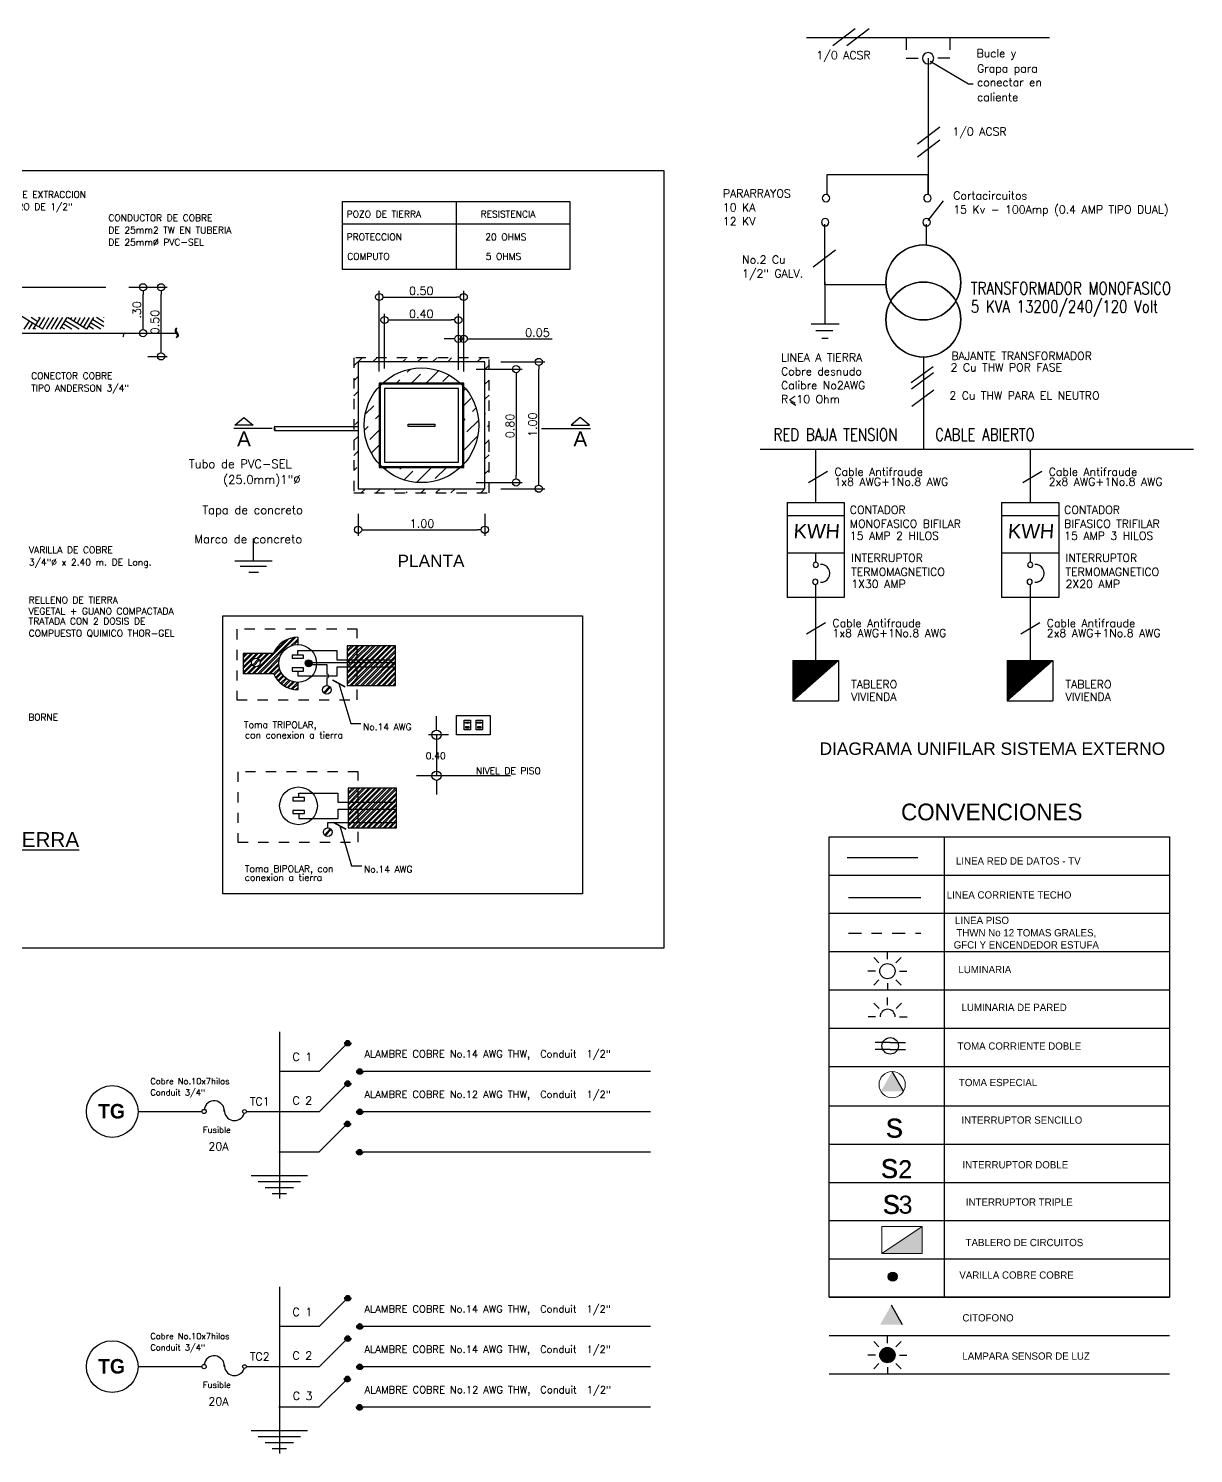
# Model space of a CAD drawing. Extents: x 876.5 to 905.5, y -313.4 to -291.
# Drawn here: x 893.78 to 905.14, y -313.36 to -299.47 of the extents above; entities that cross this region are included whole.
import ezdxf
from ezdxf.enums import TextEntityAlignment as Align

# ---------------------------------------------------------------- set-up
doc = ezdxf.new("R2010")
doc.units = 0
doc.header["$LTSCALE"] = 0.01
for name, pattern in [('ACAD_ISO02W100', [15, 12, -3]), ('CONTINUA', [0]), ('DASHDOT', [25.4, 12.7, -6.35, 0, -6.35]), ('DASHED2', [0.28575, 0.1905, -0.09525]), ('HIDDEN', [0.375, 0.25, -0.125]), ('MORSE_D2', [0.625, 0.25, -0.125, 0, -0.125, 0, -0.125]), ('TRAZOS2', [9.525, 6.35, -3.175])]:
    doc.linetypes.add(name, pattern=pattern)
doc.layers.get('0').update_dxf_attribs({"linetype": 'CONTINUOUS'})
doc.styles.add('ARIAL', font='arial.ttf')
doc.styles.add('BARRIOS', font='arial.ttf')
doc.styles.add('ROMANS', font='romans.shx')
doc.styles.add('STYLE1', font='simplex.shx', dxfattribs={"height": 0.08})
doc.styles.add('STYLE4', font='', dxfattribs={"height": 0.3})
doc.styles.add('STYLE5', font='simplex.shx', dxfattribs={"height": 2.6})
doc.styles.add('STYLE6', font='simplex.shx', dxfattribs={"height": 0.15})
doc.styles.add('SUBTITULO', font='arial.ttf', dxfattribs={"oblique": 4, "height": 0.25})
doc.styles.get('STYLE4').set_extended_font_data('Modern No. 20', bold=True)

msp = doc.modelspace()

# ---------------------------------------------------------------- hatches: boundary and pattern name
msp.add_hatch(color=7).paths.add_polyline_path([(896.541, -305.655, 1), (896.473, -305.655, 1)])
at = {"linetype": 'DASHED2'}
for points in [[(896.918, -309.356, 1), (896.859, -309.356, 1)], [(897.037, -309.632, 1), (896.977, -309.632, 1)], [(896.918, -309.75, 1), (896.859, -309.75, 1)], [(897.037, -310.025, 1), (896.977, -310.025, 1)], [(896.916, -310.143, 1), (896.856, -310.143, 1)], [(897.034, -310.419, 1), (896.974, -310.419, 1)], [(896.918, -311.842, 1), (896.859, -311.842, 1)], [(897.037, -312.118, 1), (896.977, -312.118, 1)], [(896.918, -312.236, 1), (896.859, -312.236, 1)], [(897.037, -312.512, 1), (896.977, -312.512, 1)], [(896.916, -312.63, 1), (896.856, -312.63, 1)], [(897.034, -312.906, 1), (896.974, -312.906, 1)]]:
    msp.add_hatch(color=7, dxfattribs=at).paths.add_polyline_path(points)
h = msp.add_hatch(color=7)
h.dxf.hatch_style = 1
h.paths.add_polyline_path([(902.198, -309.635), (902.088, -309.828), (902.308, -309.828)])
at = {"linetype": 'TRAZOS2', "lineweight": 0}
msp.add_hatch(color=7, dxfattribs=at).paths.add_polyline_path([(902.096, -311.411), (902.492, -311.411), (902.492, -311.147)])
at = {"linetype": 'MORSE_D2'}
h = msp.add_hatch(color=7, dxfattribs=at)
h.dxf.hatch_style = 1
h.set_gradient(color1=(0, 255, 0), one_color=1, tint=1)
edge = h.paths.add_edge_path()
edge.add_arc((902.206, -311.636), 0.0442, 0, 360)
h = msp.add_hatch(color=7)
h.dxf.hatch_style = 1
h.paths.add_polyline_path([(902.19, -311.912), (902.08, -312.105), (902.3, -312.105)])
at = {"linetype": 'Continuous'}
h = msp.add_hatch(color=7, dxfattribs=at)
h.dxf.hatch_style = 1
h.paths.add_polyline_path([(902.078, -312.4, 1), (902.226, -312.4, 1)])

# ---------------------------------------------------------------- linework, layer by layer
at = {"color": 7}
for p, q in [((901.62, -299.633), (901.837, -299.466)), ((901.756, -299.633), (901.973, -299.466)), ((901.363, -299.554), (903.732, -299.554)), ((902.568, -299.786), (902.943, -300.005)), ((902.943, -300.005), (902.988, -300.005)), ((902.445, -300.592), (902.662, -300.426)), ((902.445, -300.717), (902.662, -300.551)), ((887.638, -300.852), (899.971, -300.852)), ((899.971, -300.852), (899.971, -308.433)), ((902.548, -300.894), (901.561, -300.894)), ((901.561, -300.894), (901.561, -301.087)), ((902.548, -301.087), (902.548, -300.894)), ((901.543, -301.964), (901.543, -301.375)), ((901.428, -301.79), (901.644, -301.623)), ((893.185, -301.989), (894.53, -301.989)), ((894.756, -301.989), (894.953, -301.989)), ((894.941, -301.989), (895.129, -301.989)), ((897.196, -302.811), (897.196, -302.024)), ((898.02, -302.811), (898.02, -302.024)), ((902.137, -301.964), (901.543, -301.964)), ((894.893, -302.366), (894.893, -302.059)), ((895.069, -302.593), (895.069, -302.059)), ((897.266, -302.084), (897.95, -302.084)), ((893.848, -302.357), (893.659, -302.24)), ((893.868, -302.325), (893.803, -302.285)), ((893.848, -302.357), (893.892, -302.285)), ((893.887, -302.294), (893.874, -302.285)), ((893.88, -302.376), (893.936, -302.285)), ((893.911, -302.396), (893.979, -302.285)), ((893.953, -302.399), (894.023, -302.285)), ((893.997, -302.399), (894.066, -302.285)), ((894.04, -302.399), (894.11, -302.285)), ((894.084, -302.399), (894.153, -302.285)), ((894.27, -302.399), (894.135, -302.316)), ((894.341, -302.399), (894.156, -302.285)), ((894.186, -302.303), (894.197, -302.285)), ((894.217, -302.323), (894.24, -302.285)), ((894.249, -302.342), (894.284, -302.285)), ((894.28, -302.362), (894.327, -302.285)), ((894.312, -302.381), (894.371, -302.285)), ((894.345, -302.399), (894.414, -302.285)), ((894.511, -302.373), (894.402, -302.306)), ((894.511, -302.329), (894.439, -302.285)), ((894.511, -302.286), (894.51, -302.285)), ((897.248, -302.78), (897.248, -302.248)), ((897.318, -302.308), (897.898, -302.308)), ((897.968, -302.78), (897.968, -302.248)), ((893.026, -302.438), (895.223, -302.438)), ((893.735, -302.399), (893.785, -302.318)), ((893.779, -302.399), (893.817, -302.337)), ((893.822, -302.399), (893.848, -302.357)), ((893.846, -302.399), (893.829, -302.388)), ((893.916, -302.399), (893.848, -302.357)), ((894.129, -302.399), (894.096, -302.379)), ((894.199, -302.399), (894.115, -302.347)), ((894.411, -302.399), (894.363, -302.369)), ((894.482, -302.399), (894.382, -302.337)), ((894.756, -302.436), (894.953, -302.436)), ((897.968, -302.795), (897.968, -302.431)), ((898.02, -302.795), (898.02, -302.431)), ((897.898, -302.491), (897.828, -302.491)), ((897.968, -302.491), (898.02, -302.491)), ((898.09, -302.491), (898.883, -302.491)), ((894.941, -302.663), (895.129, -302.663)), ((896.949, -302.756), (897.029, -302.676)), ((898.226, -302.717), (896.99, -302.717)), ((896.99, -302.717), (896.99, -303.953)), ((897.133, -302.717), (897.174, -302.676)), ((897.287, -302.709), (897.287, -302.709)), ((897.424, -302.717), (897.451, -302.691)), ((897.57, -302.717), (897.611, -302.676)), ((897.716, -302.717), (897.757, -302.676)), ((897.87, -302.709), (897.902, -302.676)), ((898.034, -302.691), (898.034, -302.691)), ((898.152, -302.717), (898.194, -302.676)), ((898.226, -303.953), (898.226, -302.717)), ((898.382, -302.717), (898.812, -302.717)), ((896.949, -302.902), (896.99, -302.86)), ((897.433, -302.854), (897.433, -302.854)), ((897.469, -302.818), (897.5, -302.787)), ((897.51, -302.923), (897.597, -302.836)), ((897.633, -302.8), (897.633, -302.8)), ((897.655, -302.923), (897.776, -302.802)), ((897.815, -302.909), (897.878, -302.846)), ((898.141, -302.787), (898.591, -302.787)), ((898.226, -302.79), (898.267, -302.748)), ((898.531, -302.857), (898.531, -303.822)), ((898.752, -303.883), (898.752, -302.787)), ((902.598, -302.764), (902.384, -302.922)), ((902.6, -302.824), (902.386, -302.983)), ((896.949, -303.047), (896.99, -303.006)), ((898.02, -302.923), (897.196, -302.923)), ((897.196, -302.923), (897.196, -303.747)), ((897.196, -302.946), (897.196, -302.945)), ((898.01, -302.934), (897.206, -302.934)), ((897.206, -302.934), (897.206, -303.737)), ((897.968, -302.975), (897.248, -302.975)), ((897.248, -302.975), (897.248, -303.695)), ((897.364, -302.923), (897.397, -302.891)), ((897.968, -303.695), (897.968, -302.975)), ((898.01, -303.737), (898.01, -302.934)), ((898.02, -303.747), (898.02, -302.923)), ((898.02, -302.996), (898.037, -302.978)), ((898.226, -302.935), (898.267, -302.894)), ((902.604, -302.992), (902.39, -303.151)), ((897.06, -303.227), (897.142, -303.146)), ((897.178, -303.109), (897.178, -303.109)), ((898.02, -303.141), (898.088, -303.073)), ((898.226, -303.081), (898.267, -303.04)), ((901.206, -303.106), (901.258, -303.139)), ((895.789, -303.334), (895.877, -303.259)), ((895.877, -303.259), (895.966, -303.334)), ((896.978, -303.164), (896.978, -303.164)), ((897.16, -303.273), (897.196, -303.237)), ((898.02, -303.287), (898.034, -303.273)), ((898.052, -303.4), (898.165, -303.288)), ((898.07, -303.237), (898.07, -303.237)), ((898.106, -303.2), (898.14, -303.166)), ((898.226, -303.226), (898.234, -303.218)), ((899.157, -303.259), (899.069, -303.334)), ((899.246, -303.334), (899.157, -303.259)), ((896.151, -303.366), (895.778, -303.366)), ((895.966, -303.334), (895.789, -303.334)), ((896.177, -303.345), (896.99, -303.345)), ((896.177, -303.387), (896.99, -303.387)), ((896.96, -303.328), (896.99, -303.297)), ((897.051, -303.382), (897.087, -303.346)), ((897.105, -303.473), (897.196, -303.382)), ((897.124, -303.309), (897.124, -303.309)), ((897.478, -303.324), (897.738, -303.324)), ((897.478, -303.346), (897.478, -303.324)), ((897.738, -303.346), (897.478, -303.346)), ((897.738, -303.324), (897.738, -303.346)), ((898.252, -303.346), (898.267, -303.331)), ((898.777, -303.366), (899.257, -303.366)), ((899.069, -303.334), (899.246, -303.334)), ((896.949, -303.484), (896.99, -303.443)), ((897.119, -303.605), (897.196, -303.528)), ((898.02, -303.578), (898.156, -303.442)), ((898.226, -303.518), (898.267, -303.477)), ((896.949, -303.63), (896.99, -303.588)), ((897.178, -303.692), (897.178, -303.692)), ((897.248, -303.695), (897.968, -303.695)), ((898.226, -303.663), (898.267, -303.622)), ((900.91, -303.569), (905.137, -303.569)), ((901.452, -303.569), (901.452, -304.089)), ((903.543, -303.569), (903.543, -304.089)), ((896.949, -303.775), (896.978, -303.746)), ((897.196, -303.747), (898.02, -303.747)), ((897.206, -303.737), (898.01, -303.737)), ((897.251, -303.765), (897.269, -303.747)), ((897.36, -303.801), (897.36, -303.801)), ((897.397, -303.764), (897.414, -303.747)), ((897.439, -303.867), (897.524, -303.783)), ((897.561, -303.892), (897.705, -303.747)), ((897.742, -303.855), (897.851, -303.747)), ((897.997, -303.747), (898.02, -303.724)), ((898.226, -303.809), (898.267, -303.768)), ((901.381, -303.893), (901.566, -303.782)), ((903.471, -303.893), (903.657, -303.782)), ((896.96, -303.91), (896.96, -303.91)), ((896.99, -303.953), (898.226, -303.953)), ((897.021, -303.994), (897.063, -303.953)), ((897.167, -303.994), (897.208, -303.953)), ((897.342, -303.965), (897.354, -303.953)), ((897.458, -303.994), (897.469, -303.983)), ((897.604, -303.994), (897.645, -303.953)), ((897.749, -303.994), (897.791, -303.953)), ((897.895, -303.994), (897.936, -303.953)), ((898.052, -303.983), (898.052, -303.983)), ((898.141, -303.892), (898.591, -303.892)), ((898.186, -303.994), (898.216, -303.965)), ((898.252, -303.928), (898.252, -303.928)), ((898.382, -303.953), (898.812, -303.953)), ((901.173, -304.089), (901.173, -305.013)), ((901.173, -304.089), (901.731, -304.089)), ((901.731, -304.089), (901.731, -305.013)), ((903.263, -304.089), (903.263, -305.013)), ((903.263, -304.089), (903.822, -304.089)), ((903.822, -304.089), (903.822, -305.013)), ((896.99, -304.197), (896.99, -304.413)), ((898.226, -304.197), (898.226, -304.413)), ((901.731, -304.219), (901.173, -304.219)), ((903.822, -304.219), (903.263, -304.219)), ((897.06, -304.353), (898.156, -304.353)), ((895.97, -304.658, 0.097), (895.97, -304.44, 0.097)), ((896.152, -304.658, 0.097), (895.788, -304.658, 0.097)), ((901.173, -304.578), (901.731, -304.578)), ((901.452, -304.578), (901.452, -304.671)), ((903.263, -304.578), (903.822, -304.578)), ((903.543, -304.578), (903.543, -304.671)), ((896.098, -304.71, 0.097), (895.841, -304.71, 0.097)), ((896.018, -304.769, 0.097), (895.926, -304.769, 0.097)), ((901.452, -304.886), (901.452, -305.651)), ((903.543, -304.886), (903.543, -305.651)), ((901.731, -305.013), (901.173, -305.013)), ((903.822, -305.013), (903.263, -305.013)), ((895.67, -305.191), (899.178, -305.191)), ((895.67, -307.902), (895.67, -305.191)), ((899.178, -305.191), (899.178, -307.902)), ((901.363, -305.368), (901.548, -305.257)), ((903.453, -305.368), (903.638, -305.257)), ((895.978, -305.754), (896.317, -305.415)), ((896.013, -305.754), (896.364, -305.404)), ((896.031, -305.754), (896.383, -305.402)), ((896.171, -305.544), (896.287, -305.428)), ((896.335, -305.485), (896.401, -305.42)), ((896.36, -305.477), (896.401, -305.437)), ((896.4, -305.473), (896.401, -305.472)), ((896.401, -305.401), (896.401, -305.473)), ((896.885, -305.527), (896.927, -305.484)), ((896.885, -305.579), (896.98, -305.484)), ((896.885, -305.492), (896.892, -305.484)), ((896.885, -305.544), (896.945, -305.484)), ((897.356, -305.484), (896.885, -305.484)), ((896.885, -305.484), (896.885, -305.871)), ((896.885, -305.597), (896.982, -305.5)), ((896.982, -305.535), (897.032, -305.484)), ((896.982, -305.587), (897.085, -305.484)), ((896.982, -305.64), (897.138, -305.484)), ((896.982, -305.692), (897.19, -305.484)), ((896.982, -305.745), (897.243, -305.484)), ((896.982, -305.797), (897.295, -305.484)), ((896.982, -305.85), (897.348, -305.484)), ((896.982, -305.5), (896.997, -305.484)), ((896.982, -305.552), (897.05, -305.484)), ((896.982, -305.605), (897.103, -305.484)), ((896.982, -305.657), (897.155, -305.484)), ((896.982, -305.71), (897.208, -305.484)), ((896.982, -305.762), (897.26, -305.484)), ((896.982, -305.815), (897.313, -305.484)), ((896.982, -305.867), (897.356, -305.493)), ((897.356, -305.871), (897.356, -305.484)), ((895.868, -305.559), (895.868, -305.754)), ((896.165, -305.559), (895.868, -305.559)), ((895.868, -305.585), (895.894, -305.559)), ((895.868, -305.637), (895.946, -305.559)), ((895.868, -305.69), (895.999, -305.559)), ((895.868, -305.602), (895.911, -305.559)), ((895.868, -305.655), (895.964, -305.559)), ((895.868, -305.707), (896.016, -305.559)), ((895.961, -305.754), (896.156, -305.559)), ((896.019, -305.612), (895.961, -305.674)), ((896.028, -305.622), (895.971, -305.683)), ((896.005, -305.605), (896.051, -305.559)), ((896.017, -305.611), (896.069, -305.559)), ((896.033, -305.63), (896.104, -305.559)), ((896.036, -305.644), (896.121, -305.559)), ((896.066, -305.754), (896.228, -305.592)), ((896.083, -305.754), (896.221, -305.617)), ((896.458, -305.576), (896.346, -305.576)), ((896.346, -305.576), (896.346, -305.606)), ((896.346, -305.606), (896.458, -305.606)), ((896.402, -305.532), (896.784, -305.532)), ((896.402, -305.576), (896.402, -305.532)), ((896.458, -305.606), (896.458, -305.576)), ((896.536, -305.648), (897.35, -305.648)), ((896.784, -305.532), (896.784, -305.62)), ((896.784, -305.62), (897.339, -305.62)), ((896.885, -305.632), (896.897, -305.62)), ((896.885, -305.684), (896.95, -305.62)), ((896.885, -305.649), (896.915, -305.62)), ((896.896, -305.691), (896.967, -305.62)), ((896.897, -305.62), (896.982, -305.535)), ((896.915, -305.62), (896.982, -305.552)), ((896.931, -305.691), (896.982, -305.64)), ((896.95, -305.62), (896.982, -305.587)), ((896.967, -305.62), (896.982, -305.605)), ((897.014, -305.871), (897.356, -305.528)), ((897.032, -305.871), (897.356, -305.546)), ((897.067, -305.871), (897.356, -305.581)), ((897.084, -305.871), (897.356, -305.598)), ((897.119, -305.871), (897.356, -305.633)), ((897.137, -305.871), (897.356, -305.651)), ((901.23, -305.628), (901.676, -305.628)), ((901.676, -305.628), (901.23, -306.02)), ((901.23, -305.628), (901.23, -306.02)), ((901.23, -305.631), (901.233, -305.628)), ((901.23, -305.637), (901.239, -305.628)), ((901.23, -305.643), (901.245, -305.628)), ((901.23, -305.649), (901.25, -305.628)), ((901.23, -305.655), (901.256, -305.628)), ((901.23, -305.661), (901.262, -305.628)), ((901.23, -305.666), (901.268, -305.628)), ((901.23, -305.672), (901.274, -305.628)), ((901.23, -305.678), (901.279, -305.628)), ((901.23, -305.684), (901.285, -305.628)), ((901.23, -305.69), (901.291, -305.628)), ((901.23, -305.696), (901.297, -305.628)), ((901.23, -305.701), (901.303, -305.628)), ((901.23, -305.707), (901.309, -305.628)), ((901.23, -305.713), (901.314, -305.628)), ((901.23, -305.719), (901.32, -305.628)), ((901.23, -305.725), (901.326, -305.628)), ((901.23, -305.731), (901.332, -305.628)), ((901.23, -305.736), (901.338, -305.628)), ((901.23, -305.742), (901.344, -305.628)), ((901.23, -305.748), (901.349, -305.628)), ((901.23, -305.754), (901.355, -305.628)), ((901.23, -305.76), (901.361, -305.628)), ((901.23, -305.766), (901.367, -305.628)), ((901.23, -305.771), (901.373, -305.628)), ((901.23, -305.777), (901.379, -305.628)), ((901.23, -305.783), (901.384, -305.628)), ((901.23, -305.789), (901.39, -305.628)), ((901.23, -305.795), (901.396, -305.628)), ((901.23, -305.801), (901.402, -305.628)), ((901.23, -305.806), (901.408, -305.628)), ((901.23, -305.812), (901.414, -305.628)), ((901.23, -305.818), (901.419, -305.628)), ((901.23, -305.824), (901.425, -305.628)), ((901.23, -305.83), (901.431, -305.628)), ((901.23, -305.836), (901.437, -305.628)), ((901.23, -305.841), (901.443, -305.628)), ((901.23, -305.847), (901.449, -305.628)), ((901.23, -305.853), (901.454, -305.628)), ((901.23, -305.859), (901.46, -305.628)), ((901.23, -305.865), (901.466, -305.628)), ((901.23, -305.871), (901.472, -305.628)), ((901.23, -305.876), (901.478, -305.628)), ((901.23, -305.882), (901.484, -305.628)), ((901.23, -305.888), (901.489, -305.628)), ((901.23, -305.894), (901.495, -305.628)), ((901.23, -305.9), (901.501, -305.628)), ((901.23, -305.906), (901.507, -305.628)), ((901.23, -305.911), (901.513, -305.628)), ((901.23, -305.917), (901.519, -305.628)), ((901.23, -305.923), (901.524, -305.628)), ((901.23, -305.929), (901.53, -305.628)), ((901.23, -305.935), (901.536, -305.628)), ((901.23, -305.94), (901.542, -305.628)), ((901.23, -305.946), (901.548, -305.628)), ((901.23, -305.952), (901.554, -305.628)), ((901.23, -305.958), (901.559, -305.628)), ((901.23, -305.964), (901.565, -305.628)), ((901.23, -305.97), (901.571, -305.628)), ((901.23, -305.975), (901.577, -305.628)), ((901.23, -305.981), (901.583, -305.628)), ((901.23, -305.987), (901.588, -305.628)), ((901.23, -305.993), (901.594, -305.628)), ((901.23, -305.999), (901.6, -305.628)), ((901.23, -306.005), (901.606, -305.628)), ((901.23, -306.01), (901.612, -305.628)), ((901.23, -306.016), (901.618, -305.628)), ((901.25, -306.001), (901.623, -305.628)), ((901.297, -305.96), (901.629, -305.628)), ((901.345, -305.919), (901.635, -305.628)), ((901.392, -305.877), (901.641, -305.628)), ((901.439, -305.836), (901.647, -305.628)), ((901.487, -305.794), (901.653, -305.628)), ((901.534, -305.753), (901.658, -305.628)), ((901.581, -305.711), (901.664, -305.628)), ((901.628, -305.67), (901.67, -305.628)), ((901.676, -305.628), (901.676, -306.02)), ((901.676, -305.628), (901.676, -305.628)), ((903.32, -305.628), (903.766, -305.628)), ((903.766, -305.628), (903.32, -306.02)), ((903.32, -305.628), (903.32, -306.02)), ((903.32, -305.631), (903.323, -305.628)), ((903.32, -305.637), (903.329, -305.628)), ((903.32, -305.643), (903.335, -305.628)), ((903.32, -305.649), (903.341, -305.628)), ((903.32, -305.655), (903.346, -305.628)), ((903.32, -305.661), (903.352, -305.628)), ((903.32, -305.666), (903.358, -305.628)), ((903.32, -305.672), (903.364, -305.628)), ((903.32, -305.678), (903.37, -305.628)), ((903.32, -305.684), (903.375, -305.628)), ((903.32, -305.69), (903.381, -305.628)), ((903.32, -305.696), (903.387, -305.628)), ((903.32, -305.701), (903.393, -305.628)), ((903.32, -305.707), (903.399, -305.628)), ((903.32, -305.713), (903.405, -305.628)), ((903.32, -305.719), (903.41, -305.628)), ((903.32, -305.725), (903.416, -305.628)), ((903.32, -305.731), (903.422, -305.628)), ((903.32, -305.736), (903.428, -305.628)), ((903.32, -305.742), (903.434, -305.628)), ((903.32, -305.748), (903.44, -305.628)), ((903.32, -305.754), (903.445, -305.628)), ((903.32, -305.76), (903.451, -305.628)), ((903.32, -305.766), (903.457, -305.628)), ((903.32, -305.771), (903.463, -305.628)), ((903.32, -305.777), (903.469, -305.628)), ((903.32, -305.783), (903.475, -305.628)), ((903.32, -305.789), (903.48, -305.628)), ((903.32, -305.795), (903.486, -305.628)), ((903.32, -305.801), (903.492, -305.628)), ((903.32, -305.806), (903.498, -305.628)), ((903.32, -305.812), (903.504, -305.628)), ((903.32, -305.818), (903.51, -305.628)), ((903.32, -305.824), (903.515, -305.628)), ((903.32, -305.83), (903.521, -305.628)), ((903.32, -305.836), (903.527, -305.628)), ((903.32, -305.841), (903.533, -305.628)), ((903.32, -305.847), (903.539, -305.628)), ((903.32, -305.853), (903.545, -305.628)), ((903.32, -305.859), (903.55, -305.628)), ((903.32, -305.865), (903.556, -305.628)), ((903.32, -305.871), (903.562, -305.628)), ((903.32, -305.876), (903.568, -305.628)), ((903.32, -305.882), (903.574, -305.628)), ((903.32, -305.888), (903.58, -305.628)), ((903.32, -305.894), (903.585, -305.628)), ((903.32, -305.9), (903.591, -305.628)), ((903.32, -305.906), (903.597, -305.628)), ((903.32, -305.911), (903.603, -305.628)), ((903.32, -305.917), (903.609, -305.628)), ((903.32, -305.923), (903.615, -305.628)), ((903.32, -305.929), (903.62, -305.628)), ((903.32, -305.935), (903.626, -305.628)), ((903.32, -305.94), (903.632, -305.628)), ((903.32, -305.946), (903.638, -305.628)), ((903.32, -305.952), (903.644, -305.628)), ((903.32, -305.958), (903.65, -305.628)), ((903.32, -305.964), (903.655, -305.628)), ((903.32, -305.97), (903.661, -305.628)), ((903.32, -305.975), (903.667, -305.628)), ((903.32, -305.981), (903.673, -305.628)), ((903.32, -305.987), (903.679, -305.628)), ((903.32, -305.993), (903.685, -305.628)), ((903.32, -305.999), (903.69, -305.628)), ((903.32, -306.005), (903.696, -305.628)), ((903.32, -306.01), (903.702, -305.628)), ((903.32, -306.016), (903.708, -305.628)), ((903.34, -306.001), (903.714, -305.628)), ((903.388, -305.96), (903.719, -305.628)), ((903.435, -305.919), (903.725, -305.628)), ((903.482, -305.877), (903.731, -305.628)), ((903.529, -305.836), (903.737, -305.628)), ((903.577, -305.794), (903.743, -305.628)), ((903.624, -305.753), (903.749, -305.628)), ((903.671, -305.711), (903.754, -305.628)), ((903.719, -305.67), (903.76, -305.628)), ((903.766, -305.628), (903.766, -306.02)), ((903.766, -305.628), (903.766, -305.628)), ((895.868, -305.742), (895.953, -305.658)), ((895.868, -305.754), (896.164, -305.754)), ((895.873, -305.754), (895.958, -305.67)), ((895.908, -305.754), (895.977, -305.686)), ((895.926, -305.754), (895.991, -305.689)), ((896.118, -305.754), (896.216, -305.656)), ((896.136, -305.754), (896.217, -305.673)), ((896.166, -305.759), (896.222, -305.703)), ((896.172, -305.771), (896.226, -305.717)), ((896.184, -305.794), (896.237, -305.741)), ((896.191, -305.804), (896.243, -305.752)), ((896.207, -305.824), (896.257, -305.773)), ((896.215, -305.833), (896.266, -305.782)), ((896.458, -305.701), (896.346, -305.701)), ((896.346, -305.701), (896.346, -305.732)), ((896.346, -305.732), (896.458, -305.732)), ((896.402, -305.732), (896.402, -305.779)), ((896.402, -305.779), (896.787, -305.779)), ((896.458, -305.732), (896.458, -305.701)), ((896.537, -305.668), (896.684, -305.668)), ((896.684, -305.668), (896.684, -305.76)), ((896.787, -305.779), (896.787, -305.691)), ((896.787, -305.691), (897.343, -305.691)), ((896.885, -305.737), (896.931, -305.691)), ((896.885, -305.702), (896.896, -305.691)), ((896.885, -305.754), (896.948, -305.691)), ((896.885, -305.789), (896.982, -305.692)), ((896.885, -305.807), (896.982, -305.71)), ((896.907, -305.82), (896.982, -305.745)), ((896.925, -305.82), (896.982, -305.762)), ((896.948, -305.691), (896.982, -305.657)), ((897.172, -305.871), (897.356, -305.686)), ((897.189, -305.871), (897.356, -305.704)), ((897.224, -305.871), (897.356, -305.739)), ((897.242, -305.871), (897.356, -305.756)), ((897.277, -305.871), (897.356, -305.791)), ((896.233, -305.85), (896.284, -305.799)), ((896.242, -305.858), (896.293, -305.807)), ((896.263, -305.873), (896.315, -305.82)), ((896.274, -305.879), (896.327, -305.826)), ((896.297, -305.891), (896.353, -305.835)), ((896.309, -305.896), (896.367, -305.838)), ((896.336, -305.905), (896.399, -305.841)), ((896.35, -305.908), (896.401, -305.858)), ((896.381, -305.912), (896.401, -305.893)), ((896.398, -305.913), (896.401, -305.91)), ((896.401, -305.841), (896.401, -305.913)), ((896.71, -305.88), (896.652, -305.942)), ((896.72, -305.889), (896.662, -305.95)), ((896.684, -305.798), (896.684, -305.871)), ((896.803, -305.852), (896.918, -306.243)), ((896.885, -305.842), (896.907, -305.82)), ((896.885, -305.859), (896.925, -305.82)), ((896.885, -305.871), (897.356, -305.871)), ((896.909, -305.871), (896.96, -305.82)), ((896.927, -305.871), (896.977, -305.82)), ((896.96, -305.82), (896.982, -305.797)), ((896.962, -305.871), (896.982, -305.85)), ((896.977, -305.82), (896.982, -305.815)), ((896.979, -305.871), (896.982, -305.867)), ((897.294, -305.871), (897.356, -305.809)), ((897.329, -305.871), (897.356, -305.844)), ((897.347, -305.871), (897.356, -305.861)), ((901.23, -306.02), (901.676, -306.02)), ((903.32, -306.02), (903.766, -306.02)), ((897.755, -306.261), (897.755, -306.17)), ((897.95, -306.352), (897.95, -306.163)), ((897.95, -306.163), (898.278, -306.163)), ((898.278, -306.163), (898.278, -306.352)), ((896.918, -306.243), (897.018, -306.243)), ((898.023, -306.303), (898.023, -306.209)), ((898.023, -306.209), (898.085, -306.209)), ((898.085, -306.303), (898.023, -306.303)), ((898.036, -306.239), (898.036, -306.228)), ((898.036, -306.228), (898.072, -306.228)), ((898.072, -306.239), (898.036, -306.239)), ((898.072, -306.274), (898.036, -306.274)), ((898.036, -306.274), (898.036, -306.284)), ((898.036, -306.284), (898.072, -306.284)), ((898.072, -306.228), (898.072, -306.239)), ((898.072, -306.284), (898.072, -306.274)), ((898.085, -306.209), (898.085, -306.303)), ((898.141, -306.303), (898.141, -306.209)), ((898.141, -306.209), (898.203, -306.209)), ((898.203, -306.303), (898.141, -306.303)), ((898.154, -306.239), (898.154, -306.228)), ((898.154, -306.228), (898.189, -306.228)), ((898.189, -306.239), (898.154, -306.239)), ((898.189, -306.274), (898.154, -306.274)), ((898.154, -306.274), (898.154, -306.284)), ((898.154, -306.284), (898.189, -306.284)), ((898.189, -306.228), (898.189, -306.239)), ((898.189, -306.284), (898.189, -306.274)), ((898.203, -306.209), (898.203, -306.303)), ((897.872, -306.352), (897.677, -306.352)), ((897.755, -306.352), (897.755, -306.751)), ((898.278, -306.352), (897.95, -306.352)), ((897.872, -306.751), (897.677, -306.751)), ((897.365, -306.873), (896.894, -306.873)), ((896.894, -306.873), (896.894, -307.259)), ((896.894, -306.915), (896.936, -306.873)), ((896.894, -306.967), (896.989, -306.873)), ((896.894, -306.88), (896.901, -306.873)), ((896.894, -306.932), (896.954, -306.873)), ((896.894, -306.985), (896.991, -306.888)), ((896.991, -306.923), (897.041, -306.873)), ((896.991, -306.975), (897.094, -306.873)), ((896.991, -307.028), (897.146, -306.873)), ((896.991, -307.081), (897.199, -306.873)), ((896.991, -307.133), (897.251, -306.873)), ((896.991, -307.186), (897.304, -306.873)), ((896.991, -307.238), (897.356, -306.873)), ((896.991, -306.888), (897.006, -306.873)), ((896.991, -306.94), (897.059, -306.873)), ((896.991, -306.993), (897.111, -306.873)), ((896.991, -307.045), (897.164, -306.873)), ((896.991, -307.098), (897.216, -306.873)), ((896.991, -307.151), (897.269, -306.873)), ((896.991, -307.203), (897.321, -306.873)), ((896.991, -307.256), (897.365, -306.882)), ((897.365, -307.259), (897.365, -306.873)), ((897.755, -306.842), (897.755, -306.933)), ((896.467, -306.964), (896.355, -306.964)), ((896.355, -306.964), (896.355, -306.995)), ((896.355, -306.995), (896.467, -306.995)), ((896.411, -306.964), (896.411, -306.92)), ((896.411, -306.92), (896.792, -306.92)), ((896.467, -306.995), (896.467, -306.964)), ((896.792, -306.92), (896.792, -307.008)), ((896.792, -307.008), (897.348, -307.008)), ((896.894, -307.02), (896.906, -307.008)), ((896.894, -307.073), (896.958, -307.008)), ((896.894, -307.038), (896.923, -307.008)), ((896.905, -307.079), (896.976, -307.008)), ((896.906, -307.008), (896.991, -306.923)), ((896.923, -307.008), (896.991, -306.94)), ((896.94, -307.079), (896.991, -307.028)), ((896.958, -307.008), (896.991, -306.975)), ((896.976, -307.008), (896.991, -306.993)), ((897.023, -307.259), (897.365, -306.917)), ((897.04, -307.259), (897.365, -306.934)), ((897.075, -307.259), (897.365, -306.969)), ((897.093, -307.259), (897.365, -306.987)), ((897.128, -307.259), (897.365, -307.022)), ((897.145, -307.259), (897.365, -307.039)), ((896.467, -307.089), (896.355, -307.089)), ((896.355, -307.089), (896.355, -307.12)), ((896.355, -307.12), (896.467, -307.12)), ((896.411, -307.12), (896.411, -307.167)), ((896.411, -307.167), (896.795, -307.167)), ((896.467, -307.12), (896.467, -307.089)), ((896.795, -307.167), (896.795, -307.079)), ((896.795, -307.079), (897.351, -307.079)), ((896.894, -307.125), (896.94, -307.079)), ((896.894, -307.09), (896.905, -307.079)), ((896.894, -307.143), (896.957, -307.079)), ((896.894, -307.178), (896.991, -307.081)), ((896.894, -307.195), (896.991, -307.098)), ((896.916, -307.208), (896.991, -307.133)), ((896.933, -307.208), (896.991, -307.151)), ((896.957, -307.079), (896.991, -307.045)), ((897.18, -307.259), (897.365, -307.074)), ((897.198, -307.259), (897.365, -307.092)), ((897.233, -307.259), (897.365, -307.127)), ((897.25, -307.259), (897.365, -307.144)), ((897.285, -307.259), (897.365, -307.179)), ((896.719, -307.268), (896.661, -307.33)), ((896.728, -307.277), (896.67, -307.338)), ((896.694, -307.208), (897.358, -307.208)), ((896.694, -307.26), (896.694, -307.208)), ((896.811, -307.24), (896.927, -307.631)), ((896.894, -307.23), (896.916, -307.208)), ((896.894, -307.248), (896.933, -307.208)), ((896.894, -307.259), (897.365, -307.259)), ((896.918, -307.259), (896.968, -307.208)), ((896.935, -307.259), (896.986, -307.208)), ((896.968, -307.208), (896.991, -307.186)), ((896.97, -307.259), (896.991, -307.238)), ((896.986, -307.208), (896.991, -307.203)), ((896.988, -307.259), (896.991, -307.256)), ((897.303, -307.259), (897.365, -307.197)), ((897.338, -307.259), (897.365, -307.232)), ((897.355, -307.259), (897.365, -307.249)), ((901.583, -307.347), (904.904, -307.347)), ((901.583, -311.836), (901.583, -307.347)), ((902.705, -307.347), (902.705, -311.836)), ((904.904, -307.347), (904.904, -311.836)), ((901.759, -307.548), (902.447, -307.548)), ((896.927, -307.631), (897.027, -307.631)), ((901.583, -307.72), (904.904, -307.72)), ((899.178, -307.902), (895.67, -307.902)), ((901.771, -307.94), (902.476, -307.94)), ((901.583, -308.093), (904.904, -308.093)), ((899.971, -308.433), (887.638, -308.433)), ((901.583, -308.466), (904.904, -308.466)), ((901.583, -308.839), (904.904, -308.839)), ((896.222, -309.247), (896.222, -310.873)), ((901.583, -309.212), (904.904, -309.212)), ((896.613, -309.632), (896.889, -309.356)), ((896.219, -309.632), (896.613, -309.632)), ((897.007, -309.632), (899.843, -309.632)), ((901.583, -309.585), (904.904, -309.585)), ((902.308, -309.828), (902.198, -309.635)), ((896.613, -310.025), (896.889, -309.75)), ((894.843, -310.025), (894.959, -310.025)), ((894.959, -310.025), (895.468, -310.025)), ((895.901, -310.025), (896.222, -310.025)), ((896.219, -310.025), (896.613, -310.025)), ((897.007, -310.025), (899.843, -310.025)), ((901.583, -309.97), (904.904, -309.97)), ((896.61, -310.419), (896.886, -310.143)), ((901.583, -310.343), (904.904, -310.343)), ((896.217, -310.419), (896.61, -310.419)), ((897.004, -310.419), (899.84, -310.419)), ((895.946, -310.649), (896.497, -310.649)), ((896.015, -310.708), (896.428, -310.708)), ((896.084, -310.767), (896.359, -310.767)), ((901.583, -310.716), (904.904, -310.716)), ((896.153, -310.826), (896.291, -310.826)), ((901.583, -311.089), (904.904, -311.089)), ((901.583, -311.462), (904.904, -311.462)), ((896.222, -311.734), (896.222, -313.359)), ((896.613, -312.118), (896.889, -311.842)), ((901.583, -311.836), (904.904, -311.836)), ((904.904, -311.836), (901.583, -311.836)), ((902.3, -312.105), (902.19, -311.912)), ((896.219, -312.118), (896.613, -312.118)), ((897.007, -312.118), (899.843, -312.118)), ((896.613, -312.512), (896.889, -312.236)), ((901.583, -312.209), (904.904, -312.209)), ((894.843, -312.512), (894.959, -312.512)), ((894.959, -312.512), (895.468, -312.512)), ((895.901, -312.512), (896.222, -312.512)), ((896.219, -312.512), (896.613, -312.512)), ((897.007, -312.512), (899.843, -312.512)), ((901.583, -312.582), (904.904, -312.582)), ((896.61, -312.906), (896.886, -312.63)), ((896.217, -312.906), (896.61, -312.906)), ((897.004, -312.906), (899.84, -312.906)), ((895.946, -313.135), (896.497, -313.135)), ((896.015, -313.194), (896.428, -313.194)), ((896.084, -313.253), (896.359, -313.253)), ((896.153, -313.312), (896.291, -313.312))]:
    msp.add_line(p, q, dxfattribs=at)
at = {"color": 7, "linetype": 'ACAD_ISO02W100'}
for p, q in [((902.333, -299.554), (902.333, -299.754)), ((902.762, -299.554), (902.762, -299.754)), ((902.333, -299.754), (902.548, -299.754)), ((902.762, -299.754), (902.548, -299.754))]:
    msp.add_line(p, q, dxfattribs=at)
at = {"color": 7, "linetype": 'Continuous'}
for p, q in [((902.548, -299.754), (902.548, -301.087)), ((896.838, -301.153), (899.055, -301.153)), ((896.838, -301.817), (896.838, -301.153)), ((897.947, -301.153), (897.947, -301.817)), ((899.055, -301.153), (899.055, -301.817)), ((902.549, -301.338), (902.698, -301.146)), ((896.838, -301.37), (899.055, -301.37)), ((902.53, -301.375), (902.53, -301.577)), ((899.055, -301.817), (896.838, -301.817)), ((901.541, -301.937), (901.541, -302.34)), ((901.407, -302.345), (901.68, -302.345)), ((901.455, -302.412), (901.618, -302.412)), ((901.512, -302.484), (901.575, -302.484)), ((902.502, -302.669), (902.502, -303.569))]:
    msp.add_line(p, q, dxfattribs=at)
at = {"color": 7, "lineweight": -2}
for p, q in [((894.893, -302.024), (894.893, -302.059)), ((895.069, -302.024), (895.069, -302.059)), ((897.231, -302.084), (897.266, -302.084)), ((897.985, -302.084), (897.95, -302.084)), ((897.283, -302.308), (897.318, -302.308)), ((897.933, -302.308), (897.898, -302.308)), ((894.893, -302.401), (894.893, -302.366)), ((895.069, -302.628), (895.069, -302.593)), ((897.933, -302.491), (897.898, -302.491)), ((898.055, -302.491), (898.09, -302.491)), ((898.531, -302.822), (898.531, -302.857)), ((898.752, -302.752), (898.752, -302.787)), ((898.531, -303.857), (898.531, -303.822)), ((898.752, -303.918), (898.752, -303.883)), ((897.025, -304.353), (897.06, -304.353)), ((898.191, -304.353), (898.156, -304.353)), ((897.755, -306.307), (897.755, -306.261)), ((897.755, -306.797), (897.755, -306.842))]:
    msp.add_line(p, q, dxfattribs=at)
at = {"color": 7, "linetype": 'HIDDEN', "ltscale": 0.3}
for p, q in [((898.267, -302.676), (896.949, -302.676)), ((896.949, -302.676), (896.949, -303.994)), ((898.267, -303.994), (898.267, -302.676)), ((896.949, -303.994), (898.267, -303.994))]:
    msp.add_line(p, q, dxfattribs=at)
at = {"color": 7, "linetype": 'DASHED2', "ltscale": 0.008}
for p, q in [((896.982, -305.324), (895.809, -305.324)), ((895.809, -305.324), (895.809, -306.01)), ((896.982, -306.01), (896.982, -305.324)), ((895.809, -306.01), (896.982, -306.01)), ((896.991, -306.712), (895.817, -306.712)), ((895.817, -306.712), (895.817, -307.399)), ((896.991, -307.399), (896.991, -306.712)), ((895.817, -307.399), (896.991, -307.399))]:
    msp.add_line(p, q, dxfattribs=at)
at = {"color": 7, "ltscale": 0.033}
msp.add_line((898.477, -306.751), (897.56, -306.751), dxfattribs=at)
at = {"color": 7, "linetype": 'DASHDOT'}
msp.add_line((901.771, -308.285), (902.476, -308.285), dxfattribs=at)
at = {"color": 7, "lineweight": 30}
for p, q in [((902.069, -308.575, 0), (902.018, -308.523, 0)), ((902.152, -308.541, 0), (902.152, -308.467, 0)), ((902.235, -308.575, 0), (902.286, -308.523, 0)), ((902.035, -308.657, 0), (901.962, -308.657, 0)), ((902.269, -308.657, 0), (902.342, -308.657, 0)), ((902.069, -308.74, 0), (902.018, -308.792, 0)), ((902.152, -308.774, 0), (902.152, -308.847, 0)), ((902.235, -308.74, 0), (902.286, -308.792, 0)), ((902.071, -309.021), (902.02, -308.969)), ((902.154, -308.987), (902.154, -308.914)), ((902.236, -309.021), (902.288, -308.969)), ((902.037, -309.103), (901.964, -309.103)), ((902.271, -309.103), (902.344, -309.103)), ((902.179, -309.352), (902.032, -309.352)), ((902.179, -309.352), (902.327, -309.352)), ((902.179, -309.419), (902.032, -309.419)), ((902.179, -309.419), (902.327, -309.419)), ((902.069, -312.318, 0), (902.018, -312.266, 0)), ((902.152, -312.283, 0), (902.152, -312.21, 0)), ((902.235, -312.318, 0), (902.286, -312.266, 0)), ((902.035, -312.4, 0), (901.962, -312.4, 0)), ((902.269, -312.4, 0), (902.342, -312.4, 0)), ((902.069, -312.483, 0), (902.018, -312.534, 0)), ((902.152, -312.517, 0), (902.152, -312.59, 0)), ((902.235, -312.483, 0), (902.286, -312.534, 0))]:
    msp.add_line(p, q, dxfattribs=at)
at = {"color": 7, "lineweight": 0}
for p, q in [((902.492, -311.147), (902.096, -311.411)), ((902.492, -311.147), (902.096, -311.147)), ((902.096, -311.147), (902.096, -311.411)), ((902.492, -311.411), (902.492, -311.147)), ((902.096, -311.411), (902.492, -311.411))]:
    msp.add_line(p, q, dxfattribs=at)
at = {"color": 7, "linetype": 'ByBlock', "const_width": 0.015}
for points in [[(896.865, -305.886), (896.74, -305.818)], [(896.873, -307.274), (896.749, -307.206)]]:
    msp.add_lwpolyline(points, dxfattribs=at)
at = {"color": 7}
for centre, radius in [((902.502, -301.942), 0.365), ((902.502, -302.304), 0.365), ((896.401, -305.657), 0.184), ((895.994, -305.647), 0.0427), ((896.507, -305.655), 0.0339), ((896.685, -305.914), 0.0427), ((896.409, -307.045), 0.184), ((896.694, -307.302), 0.0427), ((894.592, -310.025), 0.252), ((895.488, -310.025), 0.0206), ((895.488, -310.025), 5.315747841905249e-14), ((895.882, -310.025), 0.0185), ((895.882, -310.025), 2.797762022055394e-15), ((902.204, -311.635), 0.0442), ((894.592, -312.512), 0.252), ((895.488, -312.512), 0.0206), ((895.488, -312.512), 5.315747841905249e-14), ((895.882, -312.512), 0.0185), ((895.882, -312.512), 2.797762022055394e-15)]:
    msp.add_circle(centre, radius, dxfattribs=at)
at = {"color": 7, "lineweight": -2}
for centre, radius in [((894.893, -301.989), 0.035), ((895.069, -301.989), 0.035), ((897.196, -302.084), 0.035), ((898.02, -302.084), 0.035), ((897.248, -302.308), 0.035), ((897.968, -302.308), 0.035), ((894.893, -302.436), 0.035), ((897.968, -302.491), 0.035), ((898.02, -302.491), 0.035), ((895.069, -302.663), 0.035), ((898.752, -302.717), 0.035), ((898.531, -302.787), 0.035), ((898.531, -303.892), 0.035), ((898.752, -303.953), 0.035), ((896.99, -304.353), 0.035), ((898.226, -304.353), 0.035), ((897.755, -306.352), 0.0455), ((897.755, -306.751), 0.0455)]:
    msp.add_circle(centre, radius, dxfattribs=at)
at = {"color": 7, "ltscale": 0.3}
msp.add_circle((897.608, -303.335), 0.559, dxfattribs=at)
at = {"color": 7, "lineweight": 30}
for centre, radius in [((902.152, -308.657, 0), 0.0742), ((902.179, -309.385), 0.0802), ((902.152, -312.4, 0), 0.0742)]:
    msp.add_circle(centre, radius, dxfattribs=at)
at = {"color": 7, "linetype": 'DASHED2'}
for centre in [(896.889, -309.356), (897.007, -309.632), (896.889, -309.75), (897.007, -310.025), (896.886, -310.143), (897.004, -310.419), (896.889, -311.842), (897.007, -312.118), (896.889, -312.236), (897.007, -312.512), (896.886, -312.63), (897.004, -312.906)]:
    msp.add_circle(centre, 0.03, dxfattribs=at)
at = {"color": 7, "lineweight": 15}
msp.add_circle((902.198, -309.763), 0.128, dxfattribs=at)
at = {"color": 7, "linetype": 'Continuous'}
msp.add_circle((902.152, -312.4, 0), 0.0742, dxfattribs=at)
at = {"color": 7}
for centre, radius, start, end in [((902.549, -299.756), 0.0548, 0, 180), ((902.549, -299.756), 0.0548, 180, 0), ((901.553, -301.12), 0.0365, 0, 180), ((901.553, -301.12), 0.0365, 180, 0), ((902.542, -301.12), 0.0365, 0, 180), ((902.542, -301.12), 0.0365, 180, 0), ((901.545, -301.355), 0.0365, 0, 180), ((902.534, -301.355), 0.0365, 0, 180), ((901.545, -301.355), 0.0365, 180, 0), ((902.534, -301.355), 0.0365, 180, 0), ((902.502, -301.942), 0.365, 0, 180), ((902.502, -302.304), 0.365, 0, 180), ((902.502, -301.942), 0.365, 180, 0), ((902.502, -302.304), 0.365, 180, 0), ((894.679, -302.453), 0.0271, 310.8123, 48.8801), ((895.232, -302.412), 0.0266, 116.3508, 241.7486), ((895.245, -302.408), 0.0312, 141.8991, 237.3628), ((895.213, -302.454), 0.0251, 276.2403, 52.323), ((895.203, -302.456), 0.0259, 298.1772, 50.9261), ((896.181, -303.354), 0.00966, 114.1687, 239.4194), ((896.187, -303.374), 0.0157, 132.0313, 232.5377), ((896.166, -303.375), 0.0163, 314.7584, 49.8106), ((901.453, -304.696), 0.0256, 0, 180), ((903.544, -304.696), 0.0256, 0, 180), ((901.453, -304.696), 0.0256, 180, 0), ((901.503, -304.778), 0.0872, 267.3799, 92.6201), ((903.544, -304.696), 0.0256, 180, 0), ((903.593, -304.778), 0.0872, 267.3799, 92.6201), ((901.448, -304.861), 0.0256, 0, 180), ((901.448, -304.861), 0.0256, 180, 0), ((903.539, -304.861), 0.0256, 0, 180), ((903.539, -304.861), 0.0256, 180, 0), ((896.401, -305.657), 0.256, 90, 157.3745), ((896.401, -305.657), 0.256, 202.3526, 270), ((896.684, -305.779), 0.0191, 270, 90), ((895.587, -310.02), 0.0986, 356.7389, 171.2864), ((895.784, -310.014), 0.0991, 176.7667, 342.4444), ((895.587, -312.506), 0.0986, 356.7389, 171.2864), ((895.784, -312.5), 0.0991, 176.7667, 342.4444)]:
    msp.add_arc(centre, radius, start, end, dxfattribs=at)
at = {"color": 7, "lineweight": 30}
msp.add_arc((902.154, -309.103), 0.0742, 0, 180, dxfattribs=at)

# ---------------------------------------------------------------- texts
at = {"color": 7}
for s, height, style, p in [('1/0 ACSR', 0.078, 'STYLE5', (901.46, -299.765)), ('Bucle y', 0.078, 'STYLE5', (903.021, -299.747)), ('Grapa para', 0.078, 'STYLE5', (903.026, -299.895)), ('conectar en ', 0.078, 'STYLE5', (903.026, -300.03)), ('caliente', 0.078, 'STYLE5', (903.026, -300.174)), ('1/0 ACSR', 0.078, 'STYLE5', (902.786, -300.51)), ('MANIJA DE EXTRACCION', 0.06505, 'ROMANS', (893.317, -301.118)), ('PARARRAYOS', 0.078, 'STYLE5', (900.547, -301.114)), ('Cortacircuitos', 0.078, 'STYLE5', (902.794, -301.134)), ('DE HIERRO DE 1/2"', 0.06505, 'ROMANS', (893.317, -301.236)), ('10 KA', 0.078, 'STYLE5', (900.547, -301.25)), ('15 Kv - 100Amp (0.4 AMP TIPO DUAL)', 0.078, 'STYLE5', (902.794, -301.27)), ('CONDUCTOR DE COBRE', 0.06505, 'ROMANS', (894.555, -301.345)), ('12 KV', 0.078, 'STYLE5', (900.547, -301.385)), ('DE 25mm2 TW EN TUBERIA', 0.06505, 'ROMANS', (894.555, -301.464)), ('DE 25mm%%C PVC-SEL', 0.06505, 'ROMANS', (894.555, -301.582)), ('No.2 Cu', 0.078, 'STYLE5', (900.735, -301.759)), ('1/2" GALV.', 0.078, 'STYLE5', (900.735, -301.894)), ('LINEA A TIERRA', 0.078, 'STYLE5', (901.114, -302.713)), ('2 Cu THW POR FASE', 0.078, 'STYLE5', (902.768, -302.809)), ('BAJANTE TRANSFORMADOR', 0.078, 'STYLE5', (902.775, -302.697)), ('CONECTOR COBRE', 0.06505, 'ROMANS', (893.802, -302.885)), ('Cobre desnudo', 0.078, 'STYLE5', (901.114, -302.848)), ('TIPO ANDERSON 3/4"', 0.06505, 'ROMANS', (893.802, -303.004)), ('Calibre No2AWG', 0.078, 'STYLE5', (901.114, -302.984)), ('2 Cu THW PARA EL NEUTRO', 0.078, 'STYLE5', (902.756, -303.084)), ('R<10 Ohm', 0.078, 'STYLE5', (901.114, -303.119)), ('Cable Antifraude', 0.078, 'STYLE5', (901.635, -303.827)), ('1x8 AWG+1No.8 AWG', 0.078, 'STYLE5', (901.635, -303.924)), ('Cable Antifraude', 0.078, 'STYLE5', (903.725, -303.827)), ('2x8 AWG+1No.8 AWG', 0.078, 'STYLE5', (903.725, -303.924)), ('CONTADOR ', 0.078, 'STYLE5', (901.785, -304.198)), ('CONTADOR ', 0.078, 'STYLE5', (903.875, -304.198)), ('MONOFASICO BIFILAR', 0.078, 'STYLE5', (901.785, -304.333)), ('BIFASICO TRIFILAR', 0.078, 'STYLE5', (903.875, -304.333)), ('15 AMP 2 HILOS', 0.078, 'STYLE5', (901.785, -304.451)), ('15 AMP 3 HILOS', 0.078, 'STYLE5', (903.875, -304.451)), ('VARILLA DE COBRE', 0.06505, 'ROMANS', (893.78, -304.583)), ('3/4"%%C x 2.40 m. DE Long.', 0.06505, 'ROMANS', (893.78, -304.702)), ('INTERRUPTOR', 0.078, 'STYLE5', (901.799, -304.667)), ('INTERRUPTOR', 0.078, 'STYLE5', (903.889, -304.667)), ('TERMOMAGNETICO ', 0.078, 'STYLE5', (901.799, -304.803)), ('TERMOMAGNETICO ', 0.078, 'STYLE5', (903.889, -304.803)), ('1X30 AMP', 0.078, 'STYLE5', (901.799, -304.921)), ('2X20 AMP', 0.078, 'STYLE5', (903.889, -304.921)), ('RELLENO DE TIERRA ', 0.06505, 'ROMANS', (893.778, -305.071)), ('VEGETAL + GUANO COMPACTADA ', 0.06505, 'ROMANS', (893.778, -305.179)), ('TRATADA CON 2 DOSIS DE', 0.06505, 'ROMANS', (893.778, -305.277)), ('Cable Antifraude', 0.078, 'STYLE5', (901.616, -305.302)), ('Cable Antifraude', 0.078, 'STYLE5', (903.706, -305.302)), ('COMPUESTO QUIMICO THOR-GEL', 0.06505, 'ROMANS', (893.778, -305.395)), ('1x8 AWG+1No.8 AWG', 0.078, 'STYLE5', (901.616, -305.399)), ('2x8 AWG+1No.8 AWG', 0.078, 'STYLE5', (903.706, -305.399)), ('TABLERO', 0.078, 'STYLE5', (901.799, -305.899)), ('TABLERO', 0.078, 'STYLE5', (903.889, -305.899)), ('VIVIENDA', 0.078, 'STYLE5', (901.799, -306.021)), ('VIVIENDA', 0.078, 'STYLE5', (903.889, -306.021)), ('BORNE', 0.0651, 'ROMANS', (893.773, -306.213)), ('Toma TRIPOLAR, ', 0.065, 'STYLE5', (895.877, -306.287)), ('con conexion a tierra', 0.065, 'STYLE5', (895.887, -306.388)), ('DIAGRAMA UNIFILAR SISTEMA EXTERNO', 0.12096, 'ARIAL', (901.49, -306.548)), ('NIVEL DE PISO', 0.065, 'STYLE5', (898.139, -306.736)), ('Toma BIPOLAR, con ', 0.065, 'STYLE5', (895.886, -307.691)), ('conexion a tierra', 0.065, 'STYLE5', (895.885, -307.776))]:
    msp.add_text(s, height=height, dxfattribs=dict(at, style=style)).set_placement(p)
for s, height, style, p in [('POZO DE TIERRA', 0.06505, 'ROMANS', (896.879, -301.328)), ('RESISTENCIA', 0.06505, 'ROMANS', (898.184, -301.328)), ('PROTECCION', 0.0651, 'ROMANS', (896.879, -301.551)), ('20 OHMS ', 0.0651, 'ROMANS', (898.23, -301.551)), ('COMPUTO', 0.0651, 'ROMANS', (896.884, -301.74)), ('5 OHMS ', 0.0651, 'ROMANS', (898.235, -301.74)), ('%%UDETALLE DE PUESTA A TIERRA', 0.14414, 'ARIAL', (891.193, -307.489, 0.097))]:
    msp.add_text(s, height=height, dxfattribs=dict(at, style=style)).set_placement(p, align=Align.BOTTOM_LEFT)
at = {"color": 7, "linetype": 'Continuous'}
for s, height, style, p in [('0.50', 0.08, 'STYLE1', (897.486, -302.064)), ('0.40', 0.08, 'STYLE1', (897.486, -302.288)), ('0.05', 0.08, 'STYLE1', (898.619, -302.471)), ('Tubo de PVC-SEL', 0.08237, 'ROMANS', (895.34, -303.752)), ('(25.0mm)1"∅', 0.08237, 'ROMANS', (895.674, -303.905)), ('Tapa de concreto', 0.08237, 'ROMANS', (895.471, -304.201)), ('1.00', 0.08, 'STYLE1', (897.494, -304.333)), ('Marco de concreto', 0.08237, 'ROMANS', (895.393, -304.485)), ('PLANTA', 0.1201, 'ARIAL', (897.375, -304.717)), ('No.14 AWG', 0.065, 'STYLE5', (897.038, -306.308)), ('0.40', 0.065, 'STYLE5', (897.65, -306.589)), ('No.14 AWG', 0.065, 'STYLE5', (897.047, -307.696)), ('C 1', 0.0788, 'STYLE5', (896.35, -309.532)), ('ALAMBRE COBRE No.14 AWG THW,  Conduit  1/2"', 0.07087, 'STYLE6', (897.052, -309.499)), ('Cobre No.10x7hilos', 0.05906, 'STYLE6', (894.964, -309.759)), ('Conduit 3/4"', 0.05906, 'STYLE6', (894.964, -309.869)), ('ALAMBRE COBRE No.12 AWG THW,  Conduit  1/2"', 0.07087, 'STYLE6', (897.052, -309.893)), ('TG', 0.1417, 'STYLE4', (894.454, -310.093)), ('TC1', 0.0788, 'STYLE5', (895.935, -309.966)), ('C 2', 0.0788, 'STYLE5', (896.35, -309.957)), ('s', 0.242, 'BARRIOS', (902.137, -310.28)), ('Fusible', 0.0591, 'STYLE6', (895.477, -310.234)), ('20A', 0.0788, 'STYLE5', (895.53, -310.405)), ('s', 0.242, 'BARRIOS', (902.089, -310.674)), ('2', 0.175, 'BARRIOS', (902.256, -310.678)), ('2', 0.175, 'BARRIOS', (902.258, -310.674)), ('s', 0.242, 'BARRIOS', (902.107, -311.024)), ('3', 0.175, 'BARRIOS', (902.26, -311.021)), ('ALAMBRE COBRE No.14 AWG THW,  Conduit  1/2"', 0.07087, 'STYLE6', (897.052, -311.986)), ('C 1', 0.0788, 'STYLE5', (896.35, -312.019)), ('Cobre No.10x7hilos', 0.05906, 'STYLE6', (894.964, -312.245)), ('Conduit 3/4"', 0.05906, 'STYLE6', (894.964, -312.355)), ('ALAMBRE COBRE No.14 AWG THW,  Conduit  1/2"', 0.07087, 'STYLE6', (897.052, -312.379)), ('TG', 0.1417, 'STYLE4', (894.454, -312.58)), ('TC2', 0.0788, 'STYLE5', (895.935, -312.453)), ('C 2', 0.0788, 'STYLE5', (896.35, -312.444)), ('Fusible', 0.0591, 'STYLE6', (895.477, -312.72)), ('ALAMBRE COBRE No.12 AWG THW,  Conduit  1/2"', 0.07087, 'STYLE6', (897.054, -312.773)), ('20A', 0.0788, 'STYLE5', (895.53, -312.891)), ('C 3', 0.0788, 'STYLE5', (896.353, -312.837))]:
    msp.add_text(s, height=height, dxfattribs=dict(at, style=style)).set_placement(p)
at = {"color": 7, "linetype": 'CONTINUA', "lineweight": 20, "style": 'ROMANS', "width": 0.8}
for s, p in [('TRANSFORMADOR MONOFASICO', (902.965, -302.058)), ('5 KVA 13200/240/120 Volt', (902.965, -302.236)), ('RED BAJA TENSION', (901.041, -303.485)), ('CABLE ABIERTO', (902.617, -303.485))]:
    msp.add_text(s, height=0.11945, dxfattribs=at).set_placement(p)
at = {"color": 7, "linetype": 'Continuous', "style": 'STYLE1'}
for s, p in [('.30', (894.873, -302.296)), ('0.50', (895.049, -302.448)), ('0.80', (898.511, -303.461)), ('1.00', (898.732, -303.449))]:
    msp.add_text(s, height=0.08, rotation=90, dxfattribs=at).set_placement(p)
at = {"color": 7, "style": 'SUBTITULO', "oblique": 4}
for p in [(901.233, -304.436), (903.323, -304.436)]:
    msp.add_text('KWH', height=0.1382, dxfattribs=at).set_placement(p)
at = {"color": 7}
for s, height, p in [('CONVENCIONES', 0.16301, (902.285, -307.186)), ('LINEA PISO', 0.0708, (902.811, -308.197)), (' THWN No 12 TOMAS GRALES,', 0.07084, (902.798, -308.318)), ('GFCI Y ENCENDEDOR ESTUFA', 0.07084, (902.798, -308.436)), ('VARILLA COBRE COBRE ', 0.07084, (902.853, -311.655))]:
    msp.add_text(s, height=height, dxfattribs=at).set_placement(p)
at = {"color": 7, "linetype": 'Continuous'}
for s, height, p in [('LINEA RED DE DATOS - TV', 0.07084, (902.82, -307.618)), ('LINEA CORRIENTE TECHO', 0.07084, (902.73, -307.949)), ('LUMINARIA', 0.0708, (902.844, -308.676)), ('LUMINARIA DE PARED', 0.07084, (902.874, -309.045)), ('TOMA CORRIENTE DOBLE', 0.07084, (902.836, -309.422)), ('TOMA ESPECIAL', 0.07084, (902.849, -309.778)), ('INTERRUPTOR SENCILLO', 0.07084, (902.873, -310.144)), ('INTERRUPTOR DOBLE', 0.07084, (902.883, -310.58)), ('INTERRUPTOR TRIPLE', 0.07084, (902.917, -310.943)), ('TABLERO DE CIRCUITOS', 0.07084, (902.914, -311.338)), ('CITOFONO', 0.0708, (902.883, -312.072)), ('LAMPARA SENSOR DE LUZ', 0.07084, (902.883, -312.445))]:
    msp.add_text(s, height=height, dxfattribs=at).set_placement(p)
at = {"color": 7, "style": 'ARIAL'}
for p in [(895.877, -303.395), (899.157, -303.395)]:
    msp.add_attdef('A', text='A', height=0.144, dxfattribs=at).set_placement(p, align=Align.TOP_CENTER)

doc.saveas('drawing.dxf')
